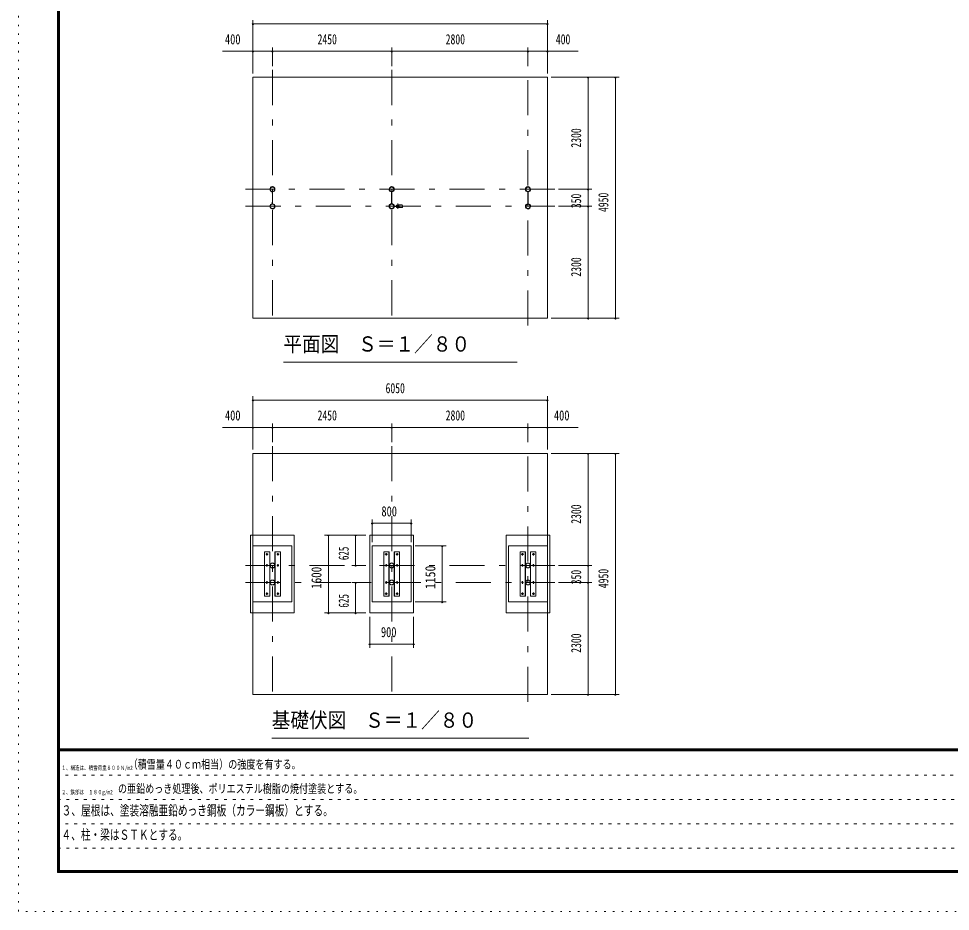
# Model space of a CAD drawing. Units: millimetres, scale not verified, with parts at other scales. Extents: x -34836 to 34836, y -16800 to 16800.
# Drawn here: x -12684 to 6457, y -16800 to 1535 of the extents above; entities that cross this region are included whole.
import ezdxf
from ezdxf.enums import TextEntityAlignment as Align

# ---------------------------------------------------------------- set-up
doc = ezdxf.new("R2010")
doc.units = ezdxf.units.MM
doc.header["$LTSCALE"] = 60
for name, pattern in [('USER1', [3, 1, -2]), ('USER3', [24, 12, -5, 2, -5]), ('USER4', [3, 0.5, -2.5])]:
    doc.linetypes.add(name, pattern=pattern)
doc.layers.add('0-1_0-F1TEXT', color=7, linetype='Continuous')
for name, color, linetype, lineweight in [('0-2_1-08BOLD', 7, 'Continuous', 18), ('0-3_1-28CENTER', 3, 'USER3', 18), ('0-5_1-58DIM', 3, 'Continuous', 18), ('0-C_F-F1PAPER', 5, 'Continuous', 18), ('0-D_F-E_J_ADD', 5, 'USER4', 18)]:
    doc.layers.add(name, color=color, linetype=linetype, lineweight=lineweight)
doc.styles.add('ＭＳ ゴシック', font='')
doc.styles.get('ＭＳ ゴシック').set_extended_font_data('MS Gothic')

msp = doc.modelspace()

# ---------------------------------------------------------------- linework, layer by layer
at = {"layer": '0-2_1-08BOLD'}
for p, q in [((-7471.65, -2020.74), (-7471.65, -2269.17)), ((-7468.85, -2024.27), (-7471.65, -2024.27)), ((-7468.85, -2269.17), (-7468.85, -2020.74)), ((-5021.66, -2020.74), (-5021.66, -2269.17)), ((-5018.86, -2024.27), (-5021.66, -2024.27)), ((-5018.86, -2269.17), (-5018.86, -2020.74)), ((-2221.65, -2269.17), (-2221.65, -2020.74)), ((-2221.65, -2024.27), (-2218.85, -2024.27)), ((-2218.85, -2020.74), (-2218.85, -2269.17)), ((-7471.65, -2265.64), (-7468.85, -2265.64)), ((-5021.66, -2265.64), (-5018.86, -2265.64)), ((-4886.49, -2292.45), (-4801.9, -2292.45)), ((-2218.85, -2265.64), (-2221.65, -2265.64)), ((-4969.54, -2316.95), (-4923.34, -2316.95)), ((-4923.34, -2322.95), (-4969.54, -2322.95)), ((-4924.74, -2315.35), (-4968.06, -2315.35)), ((-4968.06, -2324.55), (-4924.74, -2324.55)), ((-4801.9, -2347.45), (-4886.49, -2347.45)), ((-7525.55, -10325.37), (-7525.55, -9415.37)), ((-7414.95, -9415.37), (-7414.95, -10325.37)), ((-5075.55, -10325.37), (-5075.55, -9415.37)), ((-4964.95, -9415.37), (-4964.95, -10325.37)), ((-2275.56, -9415.37), (-2275.56, -10325.37)), ((-2164.96, -10325.37), (-2164.96, -9415.37)), ((-2620.26, -10445.37), (-1820.26, -10445.37))]:
    msp.add_line(p, q, dxfattribs=at)
for points in [[(-1820.26, 330.04), (-1820.26, -4619.95), (-7870.25, -4619.95), (-7870.25, 330.04)], [(-7870.25, -7395.37), (-1820.26, -7395.37), (-1820.26, -12345.36), (-7870.25, -12345.36)], [(-7920.26, -9070.37), (-7020.25, -9070.37), (-7020.25, -10670.37), (-7920.26, -10670.37)], [(-5470.25, -10670.37), (-4570.25, -10670.37), (-4570.25, -9070.37), (-5470.25, -9070.37)], [(-1770.26, -10670.37), (-2670.26, -10670.37), (-2670.26, -9070.37), (-1770.26, -9070.37)], [(-5420.25, -10445.37), (-4620.25, -10445.37), (-4620.25, -9295.37), (-5420.25, -9295.37)], [(-7633.05, -10325.37), (-7633.05, -9415.37), (-7521.05, -9415.37), (-7521.05, -10325.37)], [(-7419.45, -9415.37), (-7419.45, -10325.37), (-7307.45, -10325.37), (-7307.45, -9415.37)], [(-5183.05, -10325.37), (-5071.05, -10325.37), (-5071.05, -9415.37), (-5183.05, -9415.37)], [(-4969.45, -9415.37), (-4969.45, -10325.37), (-4857.45, -10325.37), (-4857.45, -9415.37)], [(-2271.06, -9415.37), (-2383.06, -9415.37), (-2383.06, -10325.37), (-2271.06, -10325.37)], [(-2057.46, -10325.37), (-2057.46, -9415.37), (-2169.46, -9415.37), (-2169.46, -10325.37)]]:
    msp.add_lwpolyline(points, close=True, dxfattribs=at)
for points in [[(-7471.65, -2052.27), (-7473.25, -2052.27), (-7473.25, -2022.27)], [(-7467.25, -2022.27), (-7467.25, -2052.27), (-7468.85, -2052.27)], [(-5023.26, -2022.27), (-5023.26, -2052.27), (-5021.66, -2052.27)], [(-5018.86, -2052.27), (-5017.26, -2052.27), (-5017.26, -2022.27)], [(-2223.25, -2022.27), (-2223.25, -2052.27), (-2221.65, -2052.27)], [(-2218.85, -2052.27), (-2217.25, -2052.27), (-2217.25, -2022.27)], [(-7471.65, -2237.64), (-7473.25, -2237.64), (-7473.25, -2267.64)], [(-7467.25, -2267.64), (-7467.25, -2237.64), (-7468.85, -2237.64)], [(-5023.26, -2267.64), (-5023.26, -2237.64), (-5021.66, -2237.64)], [(-5018.86, -2237.64), (-5017.26, -2237.64), (-5017.26, -2267.64)], [(-2223.25, -2267.64), (-2223.25, -2237.64), (-2221.65, -2237.64)], [(-2218.85, -2237.64), (-2217.25, -2237.64), (-2217.25, -2267.64)], [(-7870.26, -9295.37), (-7070.26, -9295.37), (-7070.26, -10445.37), (-7870.26, -10445.37)], [(-2620.26, -10445.37), (-2620.26, -9295.37), (-1820.26, -9295.37)]]:
    msp.add_lwpolyline(points, dxfattribs=at)
for centre, radius in [((-7470.25, -1915.3), 2.25), ((-5020.25, -1915.3), 2.25), ((-2220.25, -1915.3), 2.25), ((-7470.25, -1969.96), 50.8), ((-7470.25, -1969.96), 46.6), ((-5020.25, -1969.96), 50.8), ((-5020.25, -1969.96), 46.6), ((-2220.25, -1969.96), 50.8), ((-2220.25, -1969.96), 46.6), ((-7470.25, -2319.95), 50.8), ((-7470.25, -2319.95), 46.6), ((-5020.25, -2319.95), 52.4), ((-5020.25, -2319.95), 50.8), ((-5020.25, -2319.95), 46.6), ((-4896, -2319.95), 27.5), ((-2220.25, -2319.95), 50.8), ((-2220.25, -2319.95), 46.6), ((-7470.25, -2374.61), 2.25), ((-5074.91, -2319.95), 2.25), ((-5020.25, -2374.61), 2.25), ((-4864.65, -2319.95), 2.25), ((-2220.25, -2374.61), 2.25), ((-7583.05, -9465.37), 14.5), ((-7357.45, -9465.37), 14.5), ((-5133.05, -9465.37), 14.5), ((-4907.45, -9465.37), 14.5), ((-2333.06, -9465.37), 14.5), ((-2107.46, -9465.37), 14.5), ((-7583.05, -9695.37), 14.5), ((-7470.25, -9695.37), 50.8), ((-7470.25, -9695.37), 46.6), ((-7357.45, -9695.37), 14.5), ((-5133.05, -9695.37), 14.5), ((-5020.25, -9695.37), 50.8), ((-5020.25, -9695.37), 46.6), ((-4907.45, -9695.37), 14.5), ((-2333.06, -9695.37), 14.5), ((-2220.26, -9695.37), 50.8), ((-2220.26, -9695.37), 46.6), ((-2107.46, -9695.37), 14.5), ((-7583.05, -10045.37), 14.5), ((-7470.25, -10045.37), 50.8), ((-7470.25, -10045.37), 46.6), ((-7357.45, -10045.37), 14.5), ((-5133.05, -10045.37), 14.5), ((-5020.25, -10045.37), 50.8), ((-5020.25, -10045.37), 46.6), ((-4907.45, -10045.37), 14.5), ((-2333.06, -10045.37), 14.5), ((-2220.26, -10045.37), 50.8), ((-2220.26, -10045.37), 46.6), ((-2107.46, -10045.37), 14.5), ((-7583.05, -10275.37), 14.5), ((-7357.45, -10275.37), 14.5), ((-5133.05, -10275.37), 14.5), ((-4907.45, -10275.37), 14.5), ((-2333.06, -10275.37), 14.5), ((-2107.46, -10275.37), 14.5)]:
    msp.add_circle(centre, radius, dxfattribs=at)
for centre, radius, start, end in [((-7470.25, -1915.3), 3.85, 322.09248, 270), ((-5020.25, -1915.3), 3.85, 270, 217.90752), ((-2220.25, -1915.3), 3.85, 322.09248, 270), ((-7470.25, -1969.96), 52.4, 93.34433, 266.72241), ((-7470.25, -1969.96), 52.4, 273.28569, 90), ((-5020.25, -1969.96), 52.4, 90, 266.71431), ((-5020.25, -1969.96), 52.4, 273.27759, 86.65567), ((-2220.25, -1969.96), 52.4, 93.34433, 266.72241), ((-2220.25, -1969.96), 52.4, 273.28569, 90), ((-7470.25, -2319.95), 52.4, 93.27759, 266.65567), ((-7470.25, -2319.95), 52.4, 270, 86.71431), ((-4896, -2319.95), 29.1, 0, 170.90512), ((-4913.4, -2319.95), 44.9, 19.58864, 37.76454), ((-4837.4, -2319.95), 44.9, 322.23546, 37.76454), ((-2220.25, -2319.95), 52.4, 93.27759, 266.65567), ((-2220.25, -2319.95), 52.4, 270, 86.71431), ((-7470.25, -2374.61), 3.85, 90, 37.90752), ((-5074.91, -2319.95), 3.85, 52.09248, 0), ((-5020.25, -2374.61), 3.85, 142.09248, 90), ((-4896, -2319.95), 29.1, 189.09488, 354.06984), ((-4913.4, -2319.95), 44.9, 322.23546, 340.41136), ((-4864.65, -2319.95), 3.85, 180, 128.65778), ((-2220.25, -2374.61), 3.85, 90, 37.90752)]:
    msp.add_arc(centre, radius, start, end, dxfattribs=at)
at = {"layer": '0-3_1-28CENTER'}
for p, q in [((-7470.25, 480.04), (-7470.25, -4769.95)), ((-5020.25, 480.04), (-5020.25, -4769.95)), ((-2220.25, -4769.95), (-2220.25, 480.04)), ((-1670.26, -1969.96), (-8020.25, -1969.96)), ((-7482.25, -2037.27), (-7458.25, -2037.27)), ((-5008.26, -2037.27), (-5032.26, -2037.27)), ((-2232.25, -2037.27), (-2208.25, -2037.27)), ((-7458.25, -2252.64), (-7482.25, -2252.64)), ((-5008.26, -2252.64), (-5032.26, -2252.64)), ((-4896, -2374.95), (-4896, -2264.95)), ((-2208.25, -2252.64), (-2232.25, -2252.64)), ((-8020.25, -2319.95), (-1670.26, -2319.95)), ((-4946.48, -2330.72), (-4946.48, -2309.19)), ((-7470.25, -7245.37), (-7470.25, -12495.36)), ((-5020.25, -7245.37), (-5020.25, -12495.36)), ((-2220.26, -12495.36), (-2220.26, -7245.37)), ((-7608.06, -9465.37), (-7558.05, -9465.37)), ((-7583.05, -9490.37), (-7583.05, -9440.37)), ((-7332.45, -9465.37), (-7382.45, -9465.37)), ((-7357.45, -9440.37), (-7357.45, -9490.37)), ((-5108.05, -9465.37), (-5158.05, -9465.37)), ((-5133.05, -9440.37), (-5133.05, -9490.37)), ((-4882.45, -9465.37), (-4932.45, -9465.37)), ((-4907.45, -9490.37), (-4907.45, -9440.37)), ((-2308.06, -9465.37), (-2358.06, -9465.37)), ((-2333.06, -9440.37), (-2333.06, -9490.37)), ((-2082.46, -9465.37), (-2132.46, -9465.37)), ((-2107.46, -9440.37), (-2107.46, -9490.37)), ((-1670.26, -9695.37), (-8020.25, -9695.37)), ((-7583.05, -9720.37), (-7583.05, -9670.37)), ((-7357.45, -9670.37), (-7357.45, -9720.37)), ((-5133.05, -9670.37), (-5133.05, -9720.37)), ((-4907.45, -9720.37), (-4907.45, -9670.37)), ((-2333.06, -9670.37), (-2333.06, -9720.37)), ((-2107.46, -9720.37), (-2107.46, -9670.37)), ((-8020.25, -10045.37), (-1670.26, -10045.37)), ((-7583.05, -10020.37), (-7583.05, -10070.37)), ((-7357.45, -10070.37), (-7357.45, -10020.37)), ((-5133.05, -10020.37), (-5133.05, -10070.37)), ((-4907.45, -10070.37), (-4907.45, -10020.37)), ((-2333.06, -10070.37), (-2333.06, -10020.37)), ((-2107.46, -10020.37), (-2107.46, -10070.37)), ((-7608.06, -10275.37), (-7558.05, -10275.37)), ((-7583.05, -10250.36), (-7583.05, -10300.37)), ((-7382.45, -10275.37), (-7332.45, -10275.37)), ((-7357.45, -10300.37), (-7357.45, -10250.36)), ((-5158.05, -10275.37), (-5108.05, -10275.37)), ((-5133.05, -10250.36), (-5133.05, -10300.37)), ((-4932.45, -10275.37), (-4882.45, -10275.37)), ((-4907.45, -10300.37), (-4907.45, -10250.36)), ((-2308.06, -10275.37), (-2358.06, -10275.37)), ((-2333.06, -10300.37), (-2333.06, -10250.36)), ((-2082.46, -10275.37), (-2132.46, -10275.37)), ((-2107.46, -10250.36), (-2107.46, -10300.37))]:
    msp.add_line(p, q, dxfattribs=at)
at = {"layer": '0-5_1-58DIM'}
for p, q in [((-7854.25, 1425.04), (-7886.25, 1425.04)), ((-7870.25, 1505.04), (-7870.25, 410.04)), ((-7870.25, 1425.04), (-1820.26, 1425.04)), ((-1804.26, 1425.04), (-1836.26, 1425.04)), ((-1820.26, 410.04), (-1820.26, 1505.04)), ((-7870.25, 865.04), (-8498.25, 865.04)), ((-7854.25, 865.04), (-7886.25, 865.04)), ((-7870.25, 865.04), (-7470.25, 865.04)), ((-7454.25, 865.04), (-7486.25, 865.04)), ((-7470.25, 945.04), (-7470.25, 560.04)), ((-7470.25, 865.04), (-5020.25, 865.04)), ((-5004.25, 865.04), (-5036.25, 865.04)), ((-5020.25, 945.04), (-5020.25, 560.04)), ((-5020.25, 865.04), (-2220.25, 865.04)), ((-2204.25, 865.04), (-2236.25, 865.04)), ((-2220.25, 560.04), (-2220.25, 945.04)), ((-2220.25, 865.04), (-1820.26, 865.04)), ((-1804.26, 865.04), (-1836.26, 865.04)), ((-1820.25, 865.04), (-1192.26, 865.04)), ((-1740.26, 330.04), (-345.26, 330.04)), ((-969.26, 330.04), (-1001.26, 330.04)), ((-985.26, -1969.96), (-985.26, 330.04)), ((-409.26, 330.04), (-441.26, 330.04)), ((-425.26, 330.04), (-425.26, -4619.95)), ((-905.26, -1969.96), (-1590.26, -1969.96)), ((-969.26, -1969.96), (-1001.26, -1969.96)), ((-985.26, -2319.95), (-985.26, -1969.96)), ((-1590.26, -2319.95), (-905.26, -2319.95)), ((-969.26, -2319.95), (-1001.26, -2319.95)), ((-985.26, -4619.95), (-985.26, -2319.95)), ((-345.26, -4619.95), (-1740.26, -4619.95)), ((-969.26, -4619.95), (-1001.26, -4619.95)), ((-409.26, -4619.95), (-441.26, -4619.95)), ((-7245.26, -5519.95), (-2445.26, -5519.95)), ((-7854.25, -6300.37), (-7886.25, -6300.37)), ((-7870.25, -7315.37), (-7870.25, -6220.37)), ((-7870.25, -6300.37), (-1820.26, -6300.37)), ((-1804.26, -6300.37), (-1836.26, -6300.37)), ((-1820.26, -7315.37), (-1820.26, -6220.37)), ((-7870.25, -6860.37), (-8498.25, -6860.37)), ((-7854.25, -6860.37), (-7886.25, -6860.37)), ((-7870.25, -6860.37), (-7470.25, -6860.37)), ((-7454.25, -6860.37), (-7486.25, -6860.37)), ((-7470.25, -6780.37), (-7470.25, -7165.37)), ((-7470.25, -6860.37), (-5020.25, -6860.37)), ((-5004.25, -6860.37), (-5036.25, -6860.37)), ((-5020.25, -6780.37), (-5020.25, -7165.37)), ((-5020.25, -6860.37), (-2220.26, -6860.37)), ((-2204.26, -6860.37), (-2236.26, -6860.37)), ((-2220.26, -7165.37), (-2220.26, -6780.37)), ((-2220.26, -6860.37), (-1820.26, -6860.37)), ((-1804.26, -6860.37), (-1836.26, -6860.37)), ((-1820.25, -6860.37), (-1192.25, -6860.37)), ((-1740.26, -7395.37), (-345.26, -7395.37)), ((-969.26, -7395.37), (-1001.26, -7395.37)), ((-985.26, -9695.37), (-985.26, -7395.37)), ((-409.26, -7395.37), (-441.26, -7395.37)), ((-425.26, -7395.37), (-425.26, -12345.36)), ((-5420.25, -8750.36), (-5420.25, -9215.36)), ((-4620.25, -9215.36), (-4620.25, -8750.36)), ((-5404.25, -8830.36), (-5436.25, -8830.36)), ((-5420.25, -8830.36), (-4620.25, -8830.36)), ((-4604.25, -8830.36), (-4636.25, -8830.36)), ((-5550.25, -9070.36), (-6400.26, -9070.36)), ((-6304.26, -9070.36), (-6336.26, -9070.36)), ((-6320.26, -9070.36), (-6320.26, -10670.37)), ((-5744.26, -9070.36), (-5776.26, -9070.36)), ((-5760.26, -9070.36), (-5760.26, -9695.37)), ((-4540.25, -9295.36), (-3900.25, -9295.36)), ((-3964.25, -9295.36), (-3996.25, -9295.36)), ((-3980.25, -9295.36), (-3980.25, -10445.37)), ((-5550.25, -9695.37), (-5840.26, -9695.37)), ((-5744.26, -9695.37), (-5776.26, -9695.37)), ((-905.26, -9695.37), (-1590.26, -9695.37)), ((-969.26, -9695.37), (-1001.26, -9695.37)), ((-985.26, -10045.37), (-985.26, -9695.37)), ((-5840.26, -10045.36), (-5550.25, -10045.36)), ((-5744.26, -10045.36), (-5776.26, -10045.36)), ((-5760.26, -10045.36), (-5760.26, -10670.37)), ((-1590.26, -10045.37), (-905.26, -10045.37)), ((-969.26, -10045.37), (-1001.26, -10045.37)), ((-985.26, -12345.36), (-985.26, -10045.37)), ((-4540.25, -10445.37), (-3900.25, -10445.37)), ((-3964.25, -10445.37), (-3996.25, -10445.37)), ((-5550.25, -10670.37), (-6400.26, -10670.37)), ((-6304.26, -10670.37), (-6336.26, -10670.37)), ((-5744.26, -10670.37), (-5776.26, -10670.37)), ((-5470.25, -11390.37), (-5470.25, -10750.37)), ((-4570.25, -10750.37), (-4570.25, -11390.37)), ((-5454.25, -11310.37), (-5486.25, -11310.37)), ((-5470.25, -11310.37), (-4570.25, -11310.37)), ((-4554.25, -11310.37), (-4586.25, -11310.37)), ((-1740.26, -12345.36), (-345.26, -12345.36)), ((-969.26, -12345.36), (-1001.26, -12345.36)), ((-409.26, -12345.36), (-441.26, -12345.36)), ((-7485.25, -13245.36), (-2205.26, -13245.36))]:
    msp.add_line(p, q, dxfattribs=at)
for centre in [(-7870.25, 1425.04), (-1820.26, 1425.04), (-7870.25, 865.04), (-7470.25, 865.04), (-5020.25, 865.04), (-2220.25, 865.04), (-1820.26, 865.04), (-985.26, 330.04), (-425.26, 330.04), (-985.26, -1969.96), (-985.26, -2319.95), (-985.26, -4619.95), (-425.26, -4619.95), (-7870.25, -6300.37), (-1820.26, -6300.37), (-7870.25, -6860.37), (-7470.25, -6860.37), (-5020.25, -6860.37), (-2220.26, -6860.37), (-1820.26, -6860.37), (-985.26, -7395.37), (-425.26, -7395.37), (-5420.25, -8830.36), (-4620.25, -8830.36), (-6320.26, -9070.36), (-5760.26, -9070.36), (-3980.25, -9295.36), (-5760.26, -9695.37), (-985.26, -9695.37), (-5760.26, -10045.36), (-985.26, -10045.37), (-3980.25, -10445.37), (-6320.26, -10670.37), (-5760.26, -10670.37), (-5470.25, -11310.37), (-4570.25, -11310.37), (-985.26, -12345.36), (-425.26, -12345.36)]:
    msp.add_arc(centre, 16, 180, 0, dxfattribs=at)
at = {"layer": '0-C_F-F1PAPER'}
for p, q in [((33996.13, -13464), (-11843.87, -13464)), ((-11843.87, -13468), (33996.13, -13468)), ((33996.13, -13472), (-11843.87, -13472)), ((-11843.87, -13476), (33996.13, -13476)), ((33996.13, -13480), (-11843.87, -13480)), ((-11843.87, -13484), (33996.13, -13484)), ((33996.13, -13488), (-11843.87, -13488)), ((-11843.87, -13492), (33996.13, -13492)), ((33996.13, -13496), (-11843.87, -13496)), ((-11843.87, -13500), (33996.13, -13500)), ((33996.13, -13504), (-11843.87, -13504))]:
    msp.add_line(p, q, dxfattribs=at)
at = {"layer": '0-C_F-F1PAPER', "color": 6, "linetype": 'USER1'}
for p, q in [((17316.13, -14003.2), (-11883.87, -14003.2)), ((-11883.87, -14502.4), (17316.14, -14502.4)), ((17316.14, -15001.6), (-11883.87, -15001.6)), ((-11883.87, -15500.8), (13303.34, -15500.8))]:
    msp.add_line(p, q, dxfattribs=at)
at = {"layer": '0-C_F-F1PAPER'}
for points in [[(34036.13, -16000), (-11883.87, -16000), (-11883.87, 16160), (34036.13, 16160)], [(34032.13, -15996), (-11879.87, -15996), (-11879.87, 16156), (34032.13, 16156)], [(34028.13, -15992), (34028.13, 16152), (-11875.87, 16152), (-11875.87, -15992)], [(34024.13, -15988), (-11871.87, -15988), (-11871.87, 16148), (34024.13, 16148)], [(34020.13, -15984), (34020.13, 16144), (-11867.87, 16144), (-11867.87, -15984)], [(34016.13, -15980), (-11863.87, -15980), (-11863.87, 16140), (34016.13, 16140)], [(34012.13, -15976), (34012.13, 16136), (-11859.87, 16136), (-11859.87, -15976)], [(34008.13, -15972), (-11855.87, -15972), (-11855.87, 16132), (34008.13, 16132)], [(34004.13, -15968), (-11851.87, -15968), (-11851.87, 16128), (34004.13, 16128)], [(34000.13, -15964), (-11847.87, -15964), (-11847.87, 16124), (34000.13, 16124)], [(33996.13, -15960), (33996.13, 16120), (-11843.87, 16120), (-11843.87, -15960)]]:
    msp.add_lwpolyline(points, close=True, dxfattribs=at)
at = {"layer": '0-D_F-E_J_ADD'}
msp.add_lwpolyline([(34836.13, -16800), (-12683.87, -16800), (-12683.87, 16800), (34836.13, 16800)], close=True, dxfattribs=at)

# ---------------------------------------------------------------- texts
at = {"layer": '0-1_0-F1TEXT', "style": 'ＭＳ ゴシック'}
for s, height, width, p in [('（積雪量４０ｃｍ相当）の強度を有する。', 177.1, 0.75, (-10423.89, -13923.2)), ('１、構造は、積雪荷重８００Ｎ/m2', 88.56, 0.75, (-11803.87, -13923.2)), ('\u3000の亜鉛めっき処理後、ポリエステル樹脂の焼付塗装とする。', 177.1, 0.75, (-10828.51, -14422.4)), ('２、鉄部は\u3000１８０g/m2', 88.56, 0.75, (-11803.87, -14422.4)), ('３、屋根は、塗装溶融亜鉛めっき鋼板（カラー鋼板）とする。', 208.4, 0.7, (-11799.87, -14893.18)), ('４、柱・梁はＳＴＫとする。', 208.4, 0.7, (-11803.87, -15392.38))]:
    msp.add_text(s, height=height, dxfattribs=dict(at, width=width)).set_placement(p, align=Align.BOTTOM_LEFT)
at = {"layer": '0-5_1-58DIM', "color": 7, "style": 'ＭＳ ゴシック'}
for s, height, width, p in [('400', 208.4, 0.75, (-8444.45, 945.04)), ('2450', 208.4, 0.7, (-6542.87, 945.04)), ('2800', 208.4, 0.7, (-3910.29, 945.04)), ('400', 208.4, 0.7, (-1647.44, 945.04)), ('平面図\u3000Ｓ＝１／８０', 312.6, 0.9, (-7245.26, -5397.32)), ('6050', 208.4, 0.7, (-5145.71, -6220.37)), ('400', 208.4, 0.75, (-8444.45, -6780.37)), ('2450', 208.4, 0.7, (-6542.87, -6780.37)), ('2800', 208.4, 0.7, (-3910.29, -6780.37)), ('400', 208.4, 0.75, (-1686.45, -6780.37)), ('800', 208.4, 0.75, (-5230.51, -8750.36)), ('900', 208.4, 0.75, (-5240.45, -11230.37)), ('基礎伏図\u3000Ｓ＝１／８０', 312.6, 0.9, (-7485.25, -13122.73))]:
    msp.add_text(s, height=height, dxfattribs=dict(at, width=width)).set_placement(p, align=Align.BOTTOM_LEFT)
for s, width, p in [('2300', 0.7, (-1065.26, -1114.25)), ('350', 0.7, (-1065.26, -2358.19)), ('4950', 0.7, (-505.26, -2437.04)), ('2300', 0.7, (-1065.26, -3764.25)), ('2300', 0.7, (-1065.26, -8839.67)), ('625', 0.65, (-5840.26, -9585.77)), ('1600', 0.8, (-6400.26, -10176.79)), ('1150', 0.85, (-4060.25, -10180.86)), ('350', 0.7, (-1065.26, -10083.6)), ('4950', 0.7, (-505.26, -10162.46)), ('625', 0.65, (-5840.26, -10560.77)), ('2300', 0.7, (-1065.26, -11489.66))]:
    msp.add_text(s, height=208.4, rotation=90, dxfattribs=dict(at, width=width)).set_placement(p, align=Align.BOTTOM_LEFT)

doc.saveas('drawing.dxf')
